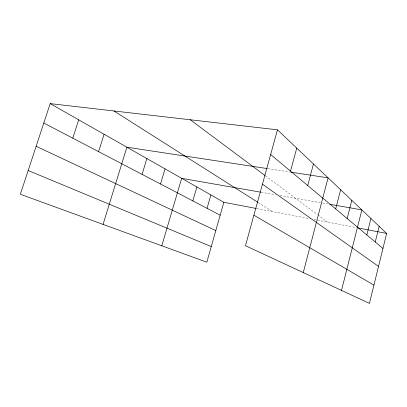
<?xml version="1.0" encoding="UTF-8"?>
<svg xmlns="http://www.w3.org/2000/svg" width="407" height="407" viewBox="0 0 407 407"><rect width="100%" height="100%" fill="white"/><g stroke="black" fill="none" stroke-linecap="round" stroke-linejoin="round"><path stroke-width="0.31" stroke-dasharray="2.04 1.53" d="M267.821 168.666L290.394 172.105M261.187 192.262L275.539 194.775M279.924 195.543L320.334 202.625M322.807 203.057L327.757 203.927M256.898 208.608L310.353 218.829M314.036 219.531L356.344 227.625M258.297 202.6L272.436 211.579M265.512 175.87L317.318 214.494M317.821 214.871L327.538 222.115"/><path stroke-width="0.61" d="M277.467 129.823L386.65 233.42L369.439 303.378L245.467 245.701L277.467 129.823L50.183 103.622L20.35 194.281L206.837 262.194L223.83 202.279L50.183 103.622M375.259 242.017L379.156 226.307M366.814 234.956L370.935 218.508M341.524 290.389L361.864 209.905L329.619 204.253M347.181 218.528L351.821 200.371M335.673 208.908L340.623 189.748M303.256 272.583L328.078 177.844L291.025 172.202M307.717 185.526L313.451 163.965M290.512 171.133L296.744 148.112M207.056 208.323L210.897 194.933M192.842 200.895L196.886 186.976M161.798 245.792L181.664 178.327L260.572 192.155M160.541 184.02L165.059 168.89M142.079 174.374L146.876 158.562M103.052 224.399L126.882 147.202L267.196 168.569M98.606 151.663L104.085 134.249M72.777 138.166L78.678 119.811M223.83 202.279L256.278 208.486M358.201 227.976L386.65 233.42M28.169 170.518L211.269 246.571M36.142 146.291L215.802 230.586M43.798 123.026L220.172 215.176M253.887 215.206L373.936 285.109M113.919 110.969L257.773 202.269M262.449 184.203L378.53 266.432M190.267 119.775L265.003 175.493M270.645 154.518L382.951 248.448"/></g></svg>
